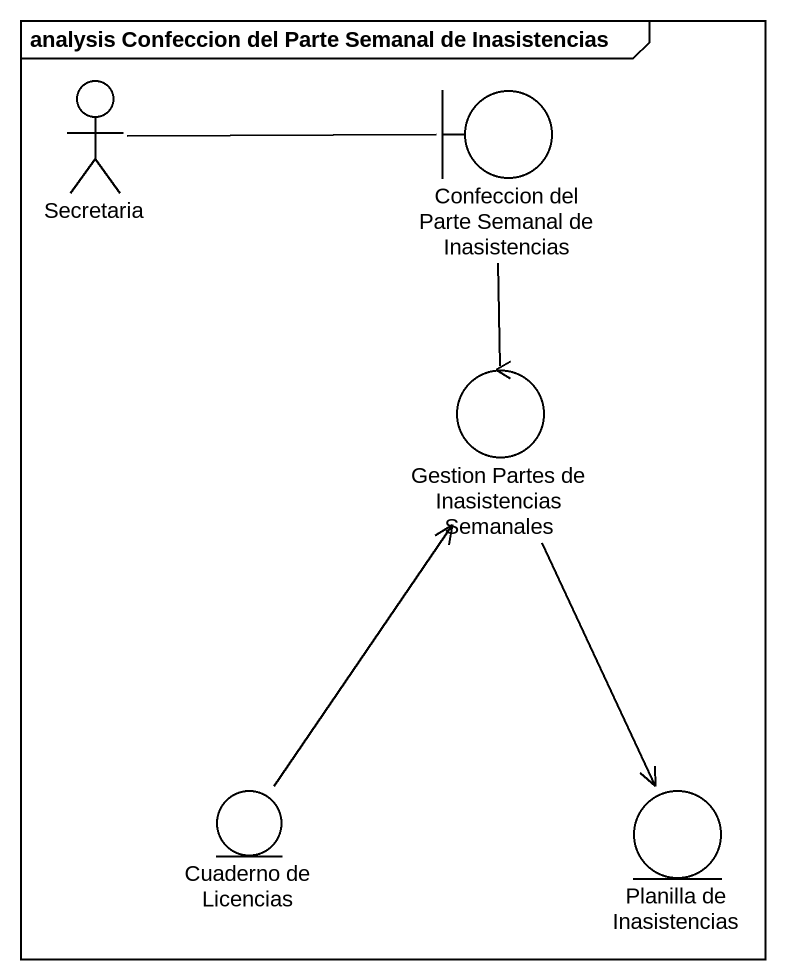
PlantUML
@startuml
mainframe analysis Confeccion del Parte Semanal de Inasistencias
actor Secretaria
boundary "Confeccion del Parte Semanal de Inasistencias" as Confeccion_del_Parte
control "Gestion Partes de Inasistencias Semanales" as Gestion_Partes_de
entity "Cuaderno de Licencias" as Cuaderno_de_Licencias
entity "Planilla de Inasistencias" as Planilla_de_Inasistencias
Secretaria -right- Confeccion_del_Parte
Confeccion_del_Parte -- Gestion_Partes_de
Gestion_Partes_de <-- Cuaderno_de_Licencias
Gestion_Partes_de --> Planilla_de_Inasistencias
@enduml
